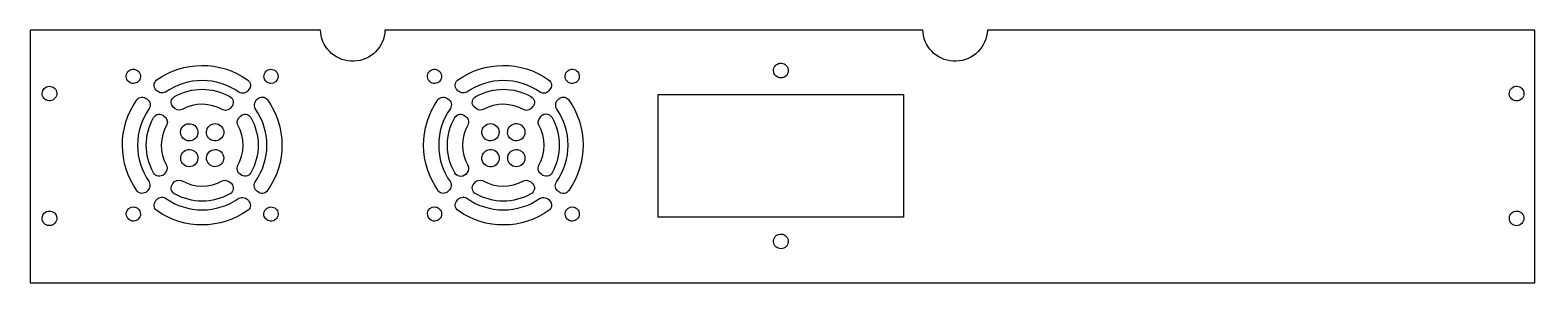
# Model space of a CAD drawing. Header units: millimetres. Extents: x 0 to 350, y 0 to 59.
import ezdxf

# ---------------------------------------------------------------- set-up
doc = ezdxf.new("R2010")
doc.units = ezdxf.units.MM
doc.layers.get('0').update_dxf_attribs({"color": 70})

msp = doc.modelspace()

# ---------------------------------------------------------------- linework, layer by layer
for points in [[(349.75, 58.75), (222.487, 58.75, -0.93305412), (207.541, 58.216), (207.513, 58.75), (82.4869, 58.75, -0.93328951), (67.5411, 58.216), (67.5131, 58.75), (0, 58.75), (0, 0), (349.75, 0)], [(24.3682, 46.3869, -26.66262077), (24.6045, 46.4597)], [(29.3317, 47.0861, -0.32061227), (50.5158, 47.1995, -0.47702772), (50.7595, 44.8808, -0.43109512), (48.5239, 44.3255, 0.31813189), (31.4761, 44.3255, -0.35413153), (29.2405, 44.8808, -0.43860916)], [(55.6318, 46.3869, -26.69328916), (55.8763, 46.35)], [(94.3682, 46.3869, -26.66262077), (94.6045, 46.4597)], [(99.3317, 47.0861, -0.32059116), (120.516, 47.1995, -0.47791396), (120.759, 44.8808, -0.43091493), (118.524, 44.3255, 0.31810637), (101.476, 44.3255, -0.35412841), (99.2405, 44.8808, -0.43860916)], [(126.368, 46.3869, -26.81466418), (126.604, 46.4597)], [(173.951, 50.9589, -27.52289523), (173.723, 50.8619)], [(3.0822, 44.938, -27.33863948), (2.9607, 44.7216)], [(344.951, 45.6089, -27.52289523), (344.723, 45.5119)], [(24.9139, 21.3317, -0.32061227), (24.8005, 42.5158, -0.47702772), (27.1192, 42.7595, -0.43109512), (27.6745, 40.5239, 0.31813189), (27.6745, 23.4761, -0.35413153), (27.1192, 21.2405, -0.43860916)], [(44.8129, 40.2034, 0.26802062), (35.3228, 40.2643, -0.32498183), (33.213, 40.9084, -0.50943942), (33.5926, 43.3055, -0.26421658), (46.4074, 43.3055, -0.5096303), (46.787, 40.9084, -0.37534423)], [(55.0861, 42.6683, -0.32061227), (55.1995, 21.4842, -0.47702772), (52.8808, 21.2405, -0.43109512), (52.3255, 23.4761, 0.31813189), (52.3255, 40.5239, -0.35413153), (52.8808, 42.7595, -0.43860916)], [(94.9139, 21.3317, -0.32061227), (94.8005, 42.5158, -0.47702772), (97.1192, 42.7595, -0.43109512), (97.6745, 40.5239, 0.31813189), (97.6745, 23.4761, -0.35413153), (97.1192, 21.2405, -0.43860916)], [(114.813, 40.2034, 0.26804848), (105.323, 40.2643, -0.32507164), (103.213, 40.9084, -0.5101), (103.593, 43.3055, -0.26436115), (116.407, 43.3055, -0.5095702), (116.787, 40.9084, -0.37485899)], [(125.086, 42.6683, -0.32091689), (125.199, 21.4842, -0.47831699), (122.881, 21.2405, -0.43048434), (122.325, 23.4761, 0.31834439), (122.325, 40.5239, -0.35392406), (122.881, 42.7595, -0.43959904)], [(31.7966, 36.8129, 0.26802062), (31.7357, 27.3228, -0.32498183), (31.0916, 25.213, -0.50943942), (28.6945, 25.5926, -0.26421658), (28.6945, 38.4074, -0.5096303), (31.0916, 38.787, -0.37534423)], [(48.2034, 27.1871, 0.26802062), (48.2643, 36.6772, -0.32498183), (48.9084, 38.787, -0.50943942), (51.3055, 38.4074, -0.26421658), (51.3055, 25.5926, -0.5096303), (48.9084, 25.213, -0.37534423)], [(101.56, 25.6914, -0.63218442), (98.6945, 25.5926, -0.26421658), (98.6945, 38.4074, -0.50917931), (101.092, 38.787, -0.40258369), (101.736, 36.6772, 0.26497527), (101.736, 27.3228, -0.29803196)], [(118.44, 38.3086, -0.63200143), (121.306, 38.4074, -0.26385656), (121.306, 25.5926, -0.50914088), (118.908, 25.213, -0.40258369), (118.264, 27.3228, 0.26497527), (118.264, 36.6772, -0.29803196)], [(35.7651, 36.5825, -32.5167347), (35.5806, 36.4194)], [(44.5825, 36.2349, -32.5167347), (44.4194, 36.4194)], [(106.477, 33.0733, -32.53693531), (106.718, 33.0244)], [(113.523, 33.0733, -32.69898544), (113.756, 33.1516)], [(35.4175, 27.7651, -32.5167347), (35.5806, 27.5806)], [(44.5825, 27.7651, -32.50510133), (44.7216, 27.9682)], [(106.477, 30.9267, -32.69898544), (106.244, 30.8484)], [(113.523, 30.9267, -32.53693531), (113.282, 30.9756)], [(35.1871, 23.7966, 0.26802062), (44.6772, 23.7357, -0.32498183), (46.787, 23.0916, -0.50943942), (46.4074, 20.6945, -0.26421658), (33.5926, 20.6945, -0.5096303), (33.213, 23.0916, -0.37534423)], [(105.187, 23.7966, 0.26804848), (114.677, 23.7357, -0.32507164), (116.787, 23.0916, -0.5101), (116.407, 20.6945, -0.26436115), (103.593, 20.6945, -0.5095702), (103.213, 23.0916, -0.37485899)], [(24.3682, 17.6131, -26.69328916), (24.1237, 17.65)], [(50.6683, 16.9139, -0.32061227), (29.4842, 16.8005, -0.47702772), (29.2405, 19.1192, -0.43109512), (31.4761, 19.6745, 0.31813189), (48.5239, 19.6745, -0.35413153), (50.7595, 19.1192, -0.43860916)], [(55.6318, 17.6131, -26.66262077), (55.3955, 17.5403)], [(94.3682, 17.6131, -26.69328916), (94.1237, 17.65)], [(120.668, 16.9139, -0.32063351), (99.4842, 16.8005, -0.47702772), (99.2405, 19.1192, -0.43086745), (101.476, 19.6745, 0.31810637), (118.524, 19.6745, -0.35411283), (120.759, 19.1192, -0.43784943)], [(126.368, 17.6131, -26.70411408), (126.124, 17.65)], [(3.0822, 15.938, -27.33863948), (2.9607, 15.7216)], [(344.951, 13.3911, -27.36122859), (345.191, 13.3283)], [(173.951, 11.2589, -27.52289523), (173.723, 11.1619)]]:
    msp.add_lwpolyline(points, format="xyb", close=True)
msp.add_lwpolyline([(203, 15.25), (146, 15.25), (146, 43.75), (203, 43.75)], close=True)

doc.saveas('drawing.dxf')
